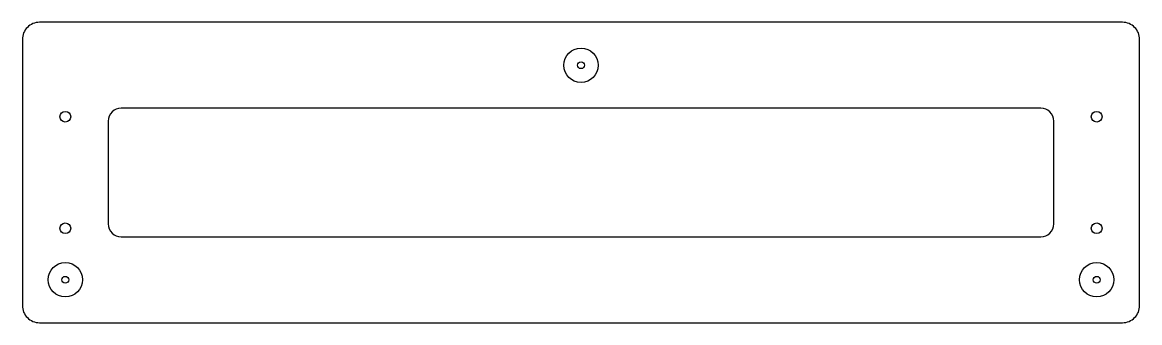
# Model space of a CAD drawing. Header units: millimetres. Extents: x 0 to 260, y 0 to 70.
import ezdxf

# ---------------------------------------------------------------- set-up
doc = ezdxf.new("R2010")
doc.units = ezdxf.units.MM
for name, color, linetype in [('BOTTOM_M2_BLIND', 4, 'Continuous'), ('BOTTOM_POCKET_D8_02', 3, 'Continuous'), ('CUT_OUTER', 7, 'Continuous'), ('CUT_WINDOW', 1, 'Continuous'), ('TOP_M3_BLIND', 5, 'Continuous')]:
    doc.layers.add(name, color=color, linetype=linetype)

msp = doc.modelspace()

# ---------------------------------------------------------------- linework, layer by layer
at = {"layer": 'BOTTOM_M2_BLIND'}
for centre in [(130, 60), (10, 10), (250, 10)]:
    msp.add_circle(centre, 0.8, dxfattribs=at)
at = {"layer": 'BOTTOM_POCKET_D8_02'}
for centre in [(130, 60), (10, 10), (250, 10)]:
    msp.add_circle(centre, 4.01, dxfattribs=at)
at = {"layer": 'CUT_OUTER'}
msp.add_lwpolyline([(4, 0), (256, 0, 0.414214), (260, 4), (260, 66, 0.414214), (256, 70), (4, 70, 0.414214), (0, 66), (0, 4, 0.414214)], format="xyb", close=True, dxfattribs=at)
at = {"layer": 'CUT_WINDOW'}
msp.add_lwpolyline([(23, 20), (237, 20, 0.414214), (240, 23), (240, 47, 0.414214), (237, 50), (23, 50, 0.414214), (20, 47), (20, 23, 0.414214)], format="xyb", close=True, dxfattribs=at)
at = {"layer": 'TOP_M3_BLIND'}
for centre in [(10, 48), (250, 48), (10, 22), (250, 22)]:
    msp.add_circle(centre, 1.25, dxfattribs=at)

doc.saveas('drawing.dxf')
